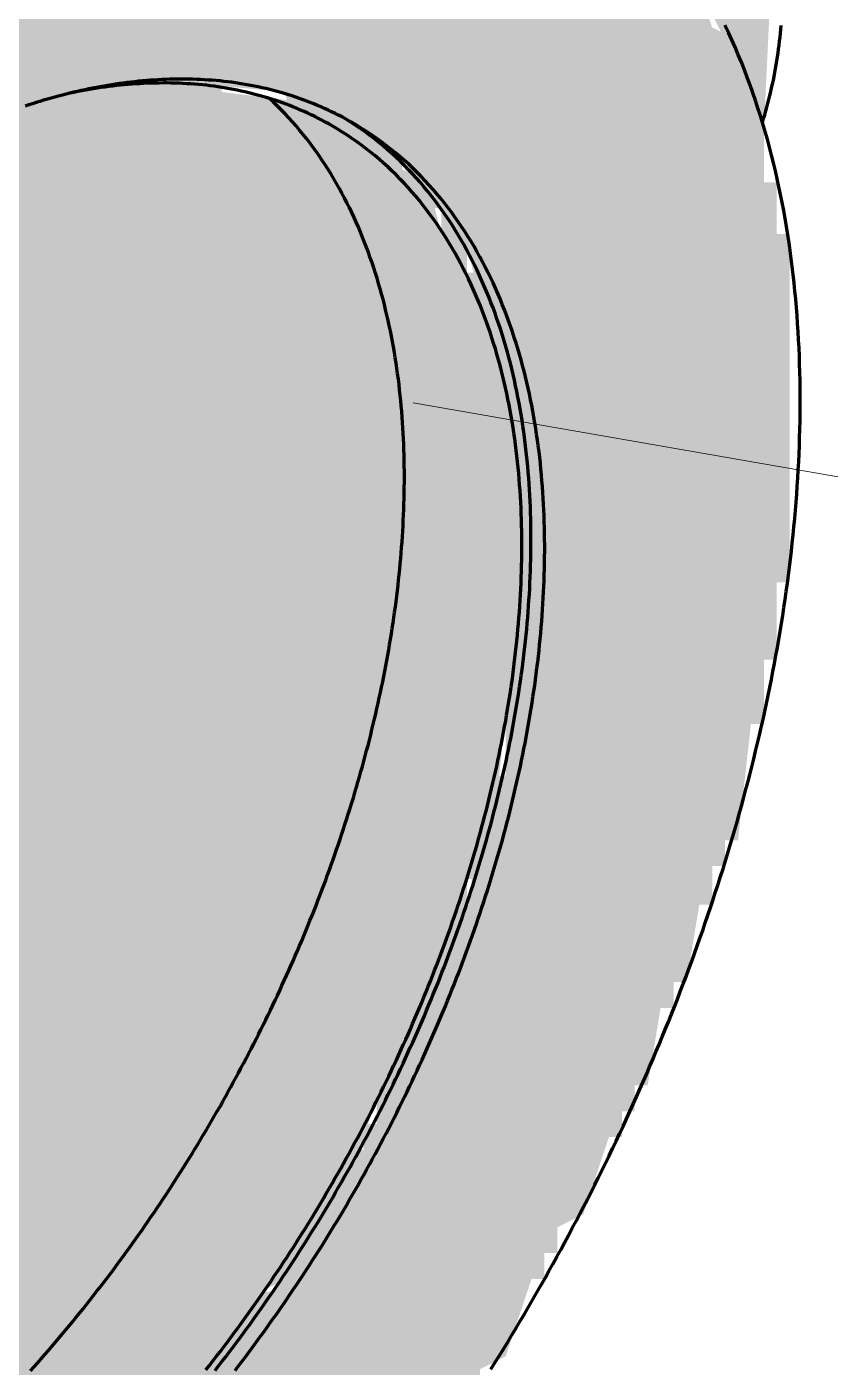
# Model space of a CAD drawing. Header units: millimetres. Extents: x 0 to 420, y 0 to 297.
# Drawn here: x 234.11 to 240.33, y 175.68 to 186.07 of the extents above; entities that cross this region are included whole.
import ezdxf

# ---------------------------------------------------------------- set-up
doc = ezdxf.new("R2010")
doc.units = ezdxf.units.MM
for name, color, linetype, lineweight in [('01-VISIBLE', 7, 'CONTINUOUS', 70), ('08-FINA', 5, 'CONTINUOUS', 18), ('13-GRAFICA', 30, 'CONTINUOUS', 18)]:
    doc.layers.add(name, color=color, linetype=linetype, lineweight=lineweight)

msp = doc.modelspace()

# ---------------------------------------------------------------- hatches: boundary and pattern name
at = {"layer": '08-FINA'}
h = msp.add_hatch(color=7, dxfattribs=at)
h.dxf.hatch_style = 1
edge = h.paths.add_edge_path()
edge.add_arc((237.1024, 183.158), 0.6, 0, 360)
at = {"layer": '13-GRAFICA', "true_color": 0x202020}
h = msp.add_hatch(color=7, dxfattribs=at)
h.dxf.hatch_style = 1
h.paths.add_polyline_path([(228.8185, 186.7682), (228.8185, 186.9682), (228.9185, 186.9682), (229.1185, 187.2682), (229.3185, 187.2682), (229.5185, 187.5682), (229.7185, 187.5682), (229.8185, 187.7682), (230.0185, 187.7682), (230.2185, 188.0682), (230.4185, 188.0682), (230.4185, 188.1682), (230.7185, 188.2682), (230.8185, 188.4682), (231.0185, 188.4682), (231.0185, 188.5682), (231.2185, 188.5682), (231.2185, 188.6682), (231.4185, 188.6682), (231.4185, 188.7682), (231.7185, 188.7682), (231.7185, 188.8682), (231.9185, 188.8682), (231.9185, 188.9682), (232.1185, 188.9682), (232.1185, 189.0682), (232.3185, 189.0682), (232.3185, 189.1682), (234.3185, 189.4682), (234.3185, 189.3682), (234.8185, 189.3682), (234.8185, 189.2682), (235.2185, 189.2682), (235.2185, 189.1682), (235.6185, 189.1682), (235.6185, 189.0682), (236.0185, 188.9682), (236.1185, 188.7682), (236.3185, 188.7682), (236.3185, 188.6682), (236.7185, 188.5682), (236.8185, 188.3682), (237.2185, 188.2682), (237.3185, 188.0682), (237.7185, 187.9682), (237.8185, 187.7682), (238.0185, 187.7682), (238.0185, 182.7682), (237.9185, 182.7682), (237.8185, 183.6682), (237.7185, 183.6682), (237.7185, 183.9682), (237.6185, 183.9682), (237.5185, 184.3682), (237.3185, 184.4682), (237.3185, 184.6682), (237.2185, 184.6682), (237.2185, 184.8682), (237.1185, 184.8682), (237.0185, 185.0682), (236.8185, 185.0682), (236.7185, 185.2682), (236.5185, 185.2682), (236.4185, 185.4682), (236.1185, 185.4682), (236.1185, 185.5682), (235.0185, 185.6682), (235.0185, 185.5682), (234.3185, 185.5682), (234.3185, 185.4682), (234.0185, 185.4682), (234.0185, 185.3682), (233.8185, 185.3682), (233.8185, 185.2682), (233.6185, 185.2682), (233.6185, 185.1682), (233.3185, 185.1682), (233.3185, 185.0682), (232.9185, 184.9682), (232.7185, 184.6682), (232.5185, 184.6682), (232.4185, 184.4682), (232.2185, 184.4682), (232.0185, 184.1682), (231.8185, 184.1682), (231.8185, 184.0682), (230.6185, 182.9682), (230.6185, 182.7682), (230.3185, 182.5682), (230.3185, 182.3682), (230.1185, 182.2682), (230.1185, 182.0682), (230.0185, 182.0682), (230.0185, 181.9682), (229.8185, 181.8682), (229.8185, 181.6682), (229.6185, 181.5682), (229.4185, 180.9682), (229.2185, 180.8682), (229.2185, 180.6682), (229.1185, 180.6682), (229.1185, 180.4682), (229.0185, 180.4682), (229.0185, 180.2682), (228.9185, 180.2682), (228.9185, 180.0682), (228.8185, 180.0682), (228.8185, 179.8682), (228.7185, 179.8682), (228.7185, 179.5682), (228.6185, 179.5682), (228.4185, 178.6682), (228.3185, 178.6682), (228.3185, 178.4682), (228.2185, 178.4682), (228.2185, 177.8682), (228.1185, 177.8682), (228.1185, 177.3682), (228.0185, 177.3682), (228.0185, 186.0254)])
h = msp.add_hatch(color=7, dxfattribs=at)
h.dxf.hatch_style = 1
h.paths.add_polyline_path([(238.2185, 187.4682), (238.4185, 187.4682), (238.5185, 187.2682), (238.7185, 187.2682), (238.7185, 187.1682), (238.9185, 187.0682), (238.9185, 186.8682), (239.1185, 186.7682), (239.2185, 186.3682), (239.3185, 186.3682), (239.4185, 186.0682), (239.6185, 185.9682), (239.7185, 185.2682), (239.8185, 185.2682), (239.8185, 184.8682), (239.9185, 184.8682), (239.9185, 184.4682), (240.0185, 184.4682), (240.0185, 181.7682), (239.9185, 181.7682), (239.9185, 181.1682), (239.8185, 181.1682), (239.8185, 180.6682), (239.7185, 180.6682), (239.6185, 179.7682), (239.5185, 179.7682), (239.5185, 179.5682), (239.4185, 179.5682), (239.4185, 179.2682), (239.3185, 179.2682), (239.2185, 178.6682), (239.1185, 178.6682), (239.1185, 178.4682), (239.0185, 178.4682), (238.9185, 177.8682), (238.8185, 177.8682), (238.8185, 177.6682), (238.7185, 177.6682), (238.7185, 177.4682), (238.6185, 177.4682), (238.4185, 176.8682), (238.2185, 176.7682), (238.2185, 176.5682), (238.1185, 176.5682), (238.1185, 176.3682), (238.0185, 176.3682), (238.0185, 181.3682), (238.0185, 182.7682), (238.0185, 187.7682)])
at = {"layer": '13-GRAFICA', "true_color": 0xffd200}
h = msp.add_hatch(color=7, dxfattribs=at)
h.dxf.hatch_style = 1
h.paths.add_polyline_path([(239.5185, 186.1682), (239.4185, 186.3682), (239.5185, 186.3682), (239.6185, 186.7682), (239.8185, 186.8682), (239.8185, 187.3682), (239.9185, 187.3682), (239.8185, 185.2682), (239.7185, 185.2682), (239.6185, 185.9682), (239.5185, 185.9682), (239.4185, 186.1682)])
at = {"layer": '13-GRAFICA', "true_color": 0xa5a8ac}
h = msp.add_hatch(color=7, dxfattribs=at)
h.dxf.hatch_style = 1
h.paths.add_polyline_path([(234.0185, 185.4682), (234.3185, 185.4682), (234.3185, 185.5682), (235.6185, 185.6682), (235.6185, 185.5682), (236.4185, 185.4682), (236.5185, 185.2682), (236.7185, 185.2682), (236.8185, 185.0682), (237.0185, 185.0682), (237.0185, 184.9682), (237.2185, 184.8682), (237.3185, 184.4682), (237.5185, 184.3682), (237.5185, 184.1682), (237.6185, 184.1682), (237.6185, 183.9682), (237.7185, 183.9682), (237.7185, 183.6682), (237.8185, 183.6682), (237.9185, 182.7682), (238.0185, 182.7682), (238.0185, 181.3682), (237.9185, 181.3682), (237.9185, 180.7682), (237.8185, 180.7682), (237.7185, 179.7682), (237.6185, 179.7682), (237.6185, 179.4682), (237.5185, 179.4682), (237.5185, 179.2682), (237.4185, 179.2682), (237.2185, 178.3682), (237.1185, 178.3682), (237.1185, 178.1682), (237.0185, 178.1682), (237.0185, 177.9682), (236.9185, 177.9682), (236.9185, 177.7682), (236.8185, 177.7682), (236.6185, 177.1682), (236.4185, 177.0682), (236.3185, 176.6682), (236.1185, 176.5682), (236.1185, 176.3682), (235.9185, 176.2682), (235.9185, 176.0682), (235.6185, 175.8682), (235.6185, 175.6682), (235.3185, 175.4682), (235.3185, 175.2682), (235.2185, 175.2682), (234.1185, 174.0682), (234.0185, 174.0682), (234.0185, 178.9682), (234.0185, 185.3682)])
at = {"layer": '13-GRAFICA', "true_color": 0x202020}
h = msp.add_hatch(color=7, dxfattribs=at)
h.dxf.hatch_style = 1
h.paths.add_polyline_path([(237.8185, 175.7682), (237.6185, 175.6682), (237.6185, 175.4682), (237.4185, 175.3682), (237.4185, 175.1682), (237.1185, 174.9682), (237.1185, 174.7682), (236.8185, 174.5682), (236.8185, 174.3682), (236.7185, 174.3682), (236.6185, 174.0682), (236.3185, 173.8682), (236.3185, 173.6682), (236.2185, 173.6682), (234.7185, 172.0682), (234.5185, 172.0682), (234.4185, 171.8682), (234.2185, 171.8682), (234.0185, 171.5682), (233.8185, 171.5682), (233.6185, 171.2682), (233.4185, 171.2682), (233.4185, 171.1682), (233.1185, 171.0682), (233.0185, 170.8682), (232.5185, 170.7682), (232.5185, 170.6682), (232.3185, 170.6682), (232.3185, 170.5682), (232.1185, 170.5682), (232.1185, 170.4682), (231.8185, 170.4682), (231.8185, 170.3682), (231.6185, 170.3682), (231.6185, 170.2682), (231.4185, 170.2682), (231.4185, 170.1682), (230.1185, 170.0682), (230.1185, 169.9682), (229.0185, 170.0682), (229.0185, 170.1682), (228.2185, 170.2682), (228.1185, 170.4682), (228.0185, 170.4682), (228.0185, 175.0682), (228.1185, 175.0682), (228.2185, 174.2682), (228.3185, 174.2682), (228.3185, 174.0682), (228.5185, 173.9682), (228.6185, 173.5682), (228.8185, 173.4682), (228.8185, 173.2682), (229.0185, 173.2682), (229.1185, 173.0682), (229.3185, 173.0682), (229.5185, 172.7682), (230.4185, 172.6682), (230.4185, 172.5682), (231.5185, 172.6682), (231.5185, 172.7682), (231.9185, 172.7682), (231.9185, 172.8682), (232.1185, 172.8682), (232.1185, 172.9682), (232.3185, 172.9682), (232.3185, 173.0682), (232.5185, 173.0682), (232.5185, 173.1682), (232.8185, 173.1682), (232.8185, 173.2682), (233.0185, 173.2682), (233.2185, 173.5682), (233.4185, 173.5682), (233.5185, 173.7682), (233.7185, 173.7682), (233.9185, 174.0682), (234.1185, 174.0682), (234.1185, 174.1682), (235.3185, 175.2682), (235.3185, 175.4682), (235.6185, 175.6682), (235.6185, 175.8682), (235.9185, 176.0682), (235.9185, 176.2682), (236.0185, 176.2682), (236.1185, 176.5682), (236.3185, 176.6682), (236.4185, 177.0682), (236.6185, 177.1682), (236.6185, 177.3682), (236.7185, 177.3682), (236.7185, 177.5682), (236.8185, 177.5682), (236.8185, 177.7682), (236.9185, 177.7682), (236.9185, 177.9682), (237.0185, 177.9682), (237.0185, 178.1682), (237.1185, 178.1682), (237.1185, 178.3682), (237.2185, 178.3682), (237.4185, 179.2682), (237.5185, 179.2682), (237.6185, 179.7682), (237.7185, 179.7682), (237.7185, 180.2682), (237.8185, 180.2682), (237.8185, 180.7682), (237.9185, 180.7682), (237.9185, 181.3682), (238.0185, 181.3682), (238.0185, 176.3682)])

# ---------------------------------------------------------------- linework, layer by layer
at = {"layer": '01-VISIBLE'}
for points in [[(237.7039, 175.6682), (237.7373, 175.7217), (237.7705, 175.7753), (237.8035, 175.829), (237.8363, 175.8829), (237.8689, 175.9368), (237.9014, 175.9909), (237.9336, 176.0451), (237.9656, 176.0994), (237.9974, 176.1539), (238.0291, 176.2084), (238.0605, 176.2631), (238.0917, 176.3179), (238.1228, 176.3728), (238.1536, 176.4278), (238.1842, 176.4829), (238.2146, 176.5381), (238.2449, 176.5935), (238.2749, 176.6489), (238.3047, 176.7045), (238.3343, 176.7602), (238.3638, 176.8159), (238.393, 176.8718), (238.422, 176.9278), (238.4508, 176.9839), (238.4794, 177.0401), (238.5078, 177.0964), (238.5359, 177.1528), (238.5639, 177.2093), (238.5917, 177.266), (238.6192, 177.3227), (238.6466, 177.3795), (238.6737, 177.4364), (238.7006, 177.4935), (238.7274, 177.5506), (238.7539, 177.6078), (238.7801, 177.6651), (238.8062, 177.7225), (238.8321, 177.7801), (238.8577, 177.8377), (238.8831, 177.8954), (238.9083, 177.9532), (238.9333, 178.0111), (238.9581, 178.0691), (238.9826, 178.1272), (239.0069, 178.1853), (239.031, 178.2436), (239.0549, 178.302), (239.0786, 178.3604), (239.102, 178.419), (239.1252, 178.4776), (239.1482, 178.5363), (239.1709, 178.5952), (239.1934, 178.6541), (239.2157, 178.713), (239.2377, 178.7721), (239.2596, 178.8313), (239.2811, 178.8905), (239.3025, 178.9499), (239.3236, 179.0093), (239.3445, 179.0688), (239.3651, 179.1284), (239.3855, 179.1881), (239.4056, 179.2478), (239.4255, 179.3077), (239.4452, 179.3676), (239.4646, 179.4276), (239.4837, 179.4877), (239.5026, 179.5478), (239.5213, 179.6081), (239.5397, 179.6684), (239.5578, 179.7288), (239.5757, 179.7892), (239.5934, 179.8498), (239.6107, 179.9104), (239.6279, 179.9711), (239.6447, 180.0319), (239.6613, 180.0927), (239.6776, 180.1536), (239.6937, 180.2146), (239.7094, 180.2756), (239.7249, 180.3368), (239.7402, 180.398), (239.7551, 180.4592), (239.7698, 180.5205), (239.7842, 180.5819), (239.7983, 180.6434), (239.8121, 180.7049), (239.8257, 180.7665), (239.8389, 180.8282), (239.8519, 180.8899), (239.8646, 180.9516), (239.8769, 181.0135), (239.889, 181.0754), (239.9008, 181.1373), (239.9122, 181.1993), (239.9234, 181.2614), (239.9342, 181.3235), (239.9448, 181.3857), (239.955, 181.4479), (239.9649, 181.5102), (239.9744, 181.5725), (239.9837, 181.6349), (239.9926, 181.6973), (240.0012, 181.7598), (240.0095, 181.8223), (240.0174, 181.8849), (240.025, 181.9475), (240.0323, 182.0101), (240.0392, 182.0728), (240.0457, 182.1355), (240.0519, 182.1983), (240.0578, 182.261), (240.0633, 182.3239), (240.0684, 182.3867), (240.0732, 182.4496), (240.0775, 182.5125), (240.0816, 182.5754), (240.0852, 182.6384), (240.0884, 182.7014), (240.0913, 182.7644), (240.0938, 182.8274), (240.0958, 182.8904), (240.0975, 182.9534), (240.0988, 183.0165), (240.0996, 183.0795), (240.1001, 183.1426), (240.1001, 183.2057), (240.0997, 183.2687), (240.0989, 183.3318), (240.0976, 183.3948), (240.0959, 183.4578), (240.0937, 183.5209), (240.0911, 183.5839), (240.0881, 183.6469), (240.0846, 183.7098), (240.0806, 183.7728), (240.0762, 183.8357), (240.0712, 183.8985), (240.0658, 183.9613), (240.0599, 184.0241), (240.0535, 184.0869), (240.0466, 184.1495), (240.0392, 184.2122), (240.0313, 184.2747), (240.0228, 184.3372), (240.0138, 184.3996), (240.0043, 184.462), (239.9942, 184.5242), (239.9836, 184.5864), (239.9725, 184.6484), (239.9607, 184.7104), (239.9484, 184.7722), (239.9356, 184.834), (239.9221, 184.8956), (239.908, 184.957), (239.8934, 185.0184), (239.8781, 185.0796), (239.8622, 185.1406), (239.8457, 185.2014), (239.8285, 185.2621), (239.8107, 185.3226), (239.7923, 185.3829), (239.7732, 185.443), (239.7534, 185.5029), (239.733, 185.5625), (239.7118, 185.622), (239.69, 185.6811), (239.6675, 185.74), (239.6443, 185.7987), (239.6203, 185.857), (239.5957, 185.915), (239.5703, 185.9728), (239.5442, 186.0302), (239.5173, 186.0872)], [(239.8076, 185.3329), (239.8166, 185.3622), (239.8253, 185.3916), (239.8338, 185.421), (239.842, 185.4506), (239.8499, 185.4802), (239.8576, 185.5098), (239.8651, 185.5396), (239.8722, 185.5694), (239.8791, 185.5993), (239.8857, 185.6292), (239.8921, 185.6592), (239.8982, 185.6892), (239.904, 185.7193), (239.9095, 185.7495), (239.9148, 185.7797), (239.9198, 185.8099), (239.9245, 185.8402), (239.9289, 185.8705), (239.933, 185.9009), (239.9369, 185.9313), (239.9405, 185.9618), (239.9438, 185.9922), (239.9468, 186.0227), (239.9495, 186.0533), (239.952, 186.0838)], [(236.6291, 185.3306), (236.6029, 185.3454), (236.5766, 185.36), (236.5501, 185.3742), (236.5234, 185.3881), (236.4966, 185.4016), (236.4696, 185.4148), (236.4424, 185.4277), (236.4151, 185.4402), (236.3876, 185.4524), (236.36, 185.4643), (236.3322, 185.4758), (236.3043, 185.4869), (236.2762, 185.4978), (236.248, 185.5082), (236.2197, 185.5184), (236.1913, 185.5282), (236.1628, 185.5376), (236.1341, 185.5467), (236.1053, 185.5555), (236.0765, 185.5639), (236.0475, 185.572), (236.0185, 185.5798), (235.9893, 185.5872), (235.9601, 185.5942), (235.9308, 185.601), (235.9014, 185.6073), (235.872, 185.6134), (235.8424, 185.6191), (235.8129, 185.6245), (235.7832, 185.6296), (235.7535, 185.6343), (235.7238, 185.6388), (235.694, 185.6429), (235.6642, 185.6466), (235.6343, 185.6501), (235.6044, 185.6532), (235.5745, 185.6561), (235.5445, 185.6586), (235.5145, 185.6608), (235.4845, 185.6627), (235.4545, 185.6643), (235.4244, 185.6656), (235.3944, 185.6666), (235.3643, 185.6673), (235.3343, 185.6677), (235.3042, 185.6679), (235.2741, 185.6677), (235.2441, 185.6672), (235.214, 185.6665), (235.184, 185.6655), (235.1539, 185.6642), (235.1239, 185.6627), (235.0939, 185.6609), (235.0639, 185.6588), (235.0339, 185.6565), (235.0039, 185.6538), (234.974, 185.651), (234.9441, 185.6479), (234.9142, 185.6445), (234.8844, 185.6409), (234.8546, 185.637), (234.8248, 185.6329), (234.795, 185.6285), (234.7653, 185.624), (234.7356, 185.6191), (234.706, 185.6141), (234.6764, 185.6088), (234.6468, 185.6033), (234.6173, 185.5976), (234.5878, 185.5916), (234.5584, 185.5854), (234.529, 185.579), (234.4997, 185.5724), (234.4704, 185.5656), (234.4412, 185.5586), (234.412, 185.5514), (234.3829, 185.5439), (234.3538, 185.5363), (234.3247, 185.5285), (234.2958, 185.5204), (234.2669, 185.5122), (234.238, 185.5038), (234.2092, 185.4952), (234.1804, 185.4864), (234.1517, 185.4774), (234.1231, 185.4683), (234.0945, 185.4589)], [(236.473, 185.3052), (236.4466, 185.3202), (236.4201, 185.3349), (236.3933, 185.3492), (236.3664, 185.3631), (236.3393, 185.3768), (236.3121, 185.39), (236.2846, 185.403), (236.257, 185.4156), (236.2293, 185.4278), (236.2014, 185.4397), (236.1733, 185.4512), (236.1451, 185.4624), (236.1168, 185.4732), (236.0883, 185.4837), (236.0597, 185.4938), (236.031, 185.5035), (236.0022, 185.5129), (235.9732, 185.522), (235.9442, 185.5307), (235.915, 185.539), (235.8857, 185.547), (235.8564, 185.5546), (235.827, 185.5619), (235.7974, 185.5689), (235.7678, 185.5755), (235.7382, 185.5817), (235.7084, 185.5876), (235.6786, 185.5932), (235.6487, 185.5984), (235.6188, 185.6033), (235.5888, 185.6079), (235.5588, 185.6121), (235.5287, 185.616), (235.4986, 185.6196), (235.4684, 185.6228), (235.4382, 185.6257), (235.408, 185.6283), (235.3778, 185.6306), (235.3475, 185.6325), (235.3172, 185.6342), (235.2869, 185.6355), (235.2566, 185.6365), (235.2263, 185.6373), (235.1959, 185.6377), (235.1656, 185.6378), (235.1353, 185.6376), (235.105, 185.6372), (235.0746, 185.6364), (235.0443, 185.6354), (235.014, 185.634), (234.9837, 185.6324), (234.9535, 185.6306), (234.9232, 185.6284), (234.893, 185.626), (234.8628, 185.6233), (234.8326, 185.6203), (234.8024, 185.6171), (234.7723, 185.6136), (234.7422, 185.6099), (234.7121, 185.6059), (234.6821, 185.6017), (234.6521, 185.5972), (234.6221, 185.5924), (234.5922, 185.5875), (234.5623, 185.5823), (234.5325, 185.5768), (234.5027, 185.5711), (234.473, 185.5652), (234.4433, 185.5591)], [(234.1358, 175.6546), (234.1638, 175.6861), (234.1917, 175.7176), (234.2195, 175.7492), (234.2472, 175.781), (234.2748, 175.8128), (234.3022, 175.8448), (234.3295, 175.8769), (234.3567, 175.909), (234.3838, 175.9413), (234.4108, 175.9737), (234.4376, 176.0061), (234.4643, 176.0387), (234.4909, 176.0713), (234.5174, 176.1041), (234.5437, 176.137), (234.57, 176.1699), (234.5961, 176.203), (234.6221, 176.2361), (234.648, 176.2694), (234.6737, 176.3027), (234.6994, 176.3361), (234.7249, 176.3696), (234.7503, 176.4032), (234.7755, 176.4369), (234.8007, 176.4707), (234.8257, 176.5046), (234.8506, 176.5386), (234.8754, 176.5726), (234.9001, 176.6068), (234.9246, 176.641), (234.9491, 176.6753), (234.9734, 176.7097), (234.9975, 176.7442), (235.0216, 176.7788), (235.0456, 176.8134), (235.0694, 176.8482), (235.0931, 176.883), (235.1167, 176.9179), (235.1401, 176.9529), (235.1635, 176.9879), (235.1867, 177.0231), (235.2098, 177.0583), (235.2327, 177.0936), (235.2556, 177.129), (235.2783, 177.1645), (235.3009, 177.2), (235.3234, 177.2356), (235.3458, 177.2713), (235.368, 177.3071), (235.3901, 177.343), (235.4121, 177.3789), (235.434, 177.4149), (235.4557, 177.451), (235.4774, 177.4871), (235.4989, 177.5233), (235.5202, 177.5596), (235.5415, 177.596), (235.5626, 177.6324), (235.5836, 177.669), (235.6045, 177.7055), (235.6252, 177.7422), (235.6458, 177.7789), (235.6663, 177.8157), (235.6867, 177.8526), (235.7069, 177.8895), (235.7271, 177.9265), (235.7471, 177.9636), (235.7669, 178.0008), (235.7867, 178.038), (235.8063, 178.0753), (235.8257, 178.1126), (235.8451, 178.15), (235.8643, 178.1875), (235.8834, 178.2251), (235.9024, 178.2627), (235.9212, 178.3004), (235.9399, 178.3381), (235.9584, 178.3759), (235.9769, 178.4138), (235.9952, 178.4517), (236.0134, 178.4897), (236.0314, 178.5278), (236.0493, 178.5659), (236.0671, 178.6041), (236.0847, 178.6423), (236.1022, 178.6807), (236.1196, 178.719), (236.1368, 178.7575), (236.1539, 178.796), (236.1709, 178.8345), (236.1877, 178.8731), (236.2044, 178.9118), (236.2209, 178.9506), (236.2374, 178.9893), (236.2536, 179.0282), (236.2698, 179.0671), (236.2857, 179.1061), (236.3016, 179.1451), (236.3173, 179.1842), (236.3329, 179.2233), (236.3483, 179.2625), (236.3636, 179.3018), (236.3787, 179.3411), (236.3937, 179.3805), (236.4085, 179.4199), (236.4232, 179.4594), (236.4378, 179.4989), (236.4522, 179.5385), (236.4664, 179.5781), (236.4806, 179.6178), (236.4945, 179.6575), (236.5083, 179.6973), (236.522, 179.7372), (236.5355, 179.7771), (236.5488, 179.817), (236.562, 179.857), (236.5751, 179.8971), (236.5879, 179.9372), (236.6007, 179.9773), (236.6132, 180.0175), (236.6256, 180.0578), (236.6379, 180.0981), (236.65, 180.1384), (236.6619, 180.1788), (236.6737, 180.2193), (236.6853, 180.2598), (236.6967, 180.3003), (236.708, 180.3409), (236.7191, 180.3815), (236.7301, 180.4222), (236.7408, 180.4629), (236.7514, 180.5037), (236.7619, 180.5445), (236.7721, 180.5854), (236.7822, 180.6263), (236.7921, 180.6672), (236.8019, 180.7082), (236.8114, 180.7492), (236.8208, 180.7903), (236.83, 180.8314), (236.839, 180.8725), (236.8479, 180.9137), (236.8565, 180.9549), (236.865, 180.9962), (236.8733, 181.0375), (236.8814, 181.0788), (236.8893, 181.1202), (236.897, 181.1616), (236.9045, 181.2031), (236.9119, 181.2445), (236.919, 181.286), (236.9259, 181.3276), (236.9327, 181.3692), (236.9392, 181.4108), (236.9455, 181.4524), (236.9517, 181.4941), (236.9576, 181.5358), (236.9633, 181.5775), (236.9688, 181.6193), (236.9741, 181.6611), (236.9792, 181.7029), (236.9841, 181.7447), (236.9888, 181.7866), (236.9932, 181.8285), (236.9974, 181.8704), (237.0014, 181.9123), (237.0052, 181.9543), (237.0087, 181.9963), (237.012, 182.0383), (237.0151, 182.0803), (237.0179, 182.1223), (237.0205, 182.1643), (237.0229, 182.2064), (237.025, 182.2485), (237.0269, 182.2905), (237.0286, 182.3326), (237.0299, 182.3747), (237.0311, 182.4168), (237.032, 182.4589), (237.0326, 182.5011), (237.033, 182.5432), (237.0331, 182.5853), (237.0329, 182.6274), (237.0325, 182.6695), (237.0318, 182.7117), (237.0308, 182.7538), (237.0295, 182.7959), (237.028, 182.838), (237.0262, 182.8801), (237.0241, 182.9221), (237.0217, 182.9642), (237.019, 183.0062), (237.016, 183.0482), (237.0127, 183.0902), (237.0091, 183.1322), (237.0052, 183.1741), (237.001, 183.216), (236.9965, 183.2579), (236.9916, 183.2998), (236.9865, 183.3416), (236.981, 183.3833), (236.9752, 183.4251), (236.969, 183.4667), (236.9625, 183.5083), (236.9557, 183.5499), (236.9485, 183.5914), (236.9409, 183.6329), (236.933, 183.6742), (236.9248, 183.7155), (236.9162, 183.7568), (236.9072, 183.7979), (236.8978, 183.839), (236.8881, 183.88), (236.878, 183.9209), (236.8675, 183.9616), (236.8566, 184.0023), (236.8453, 184.0429), (236.8336, 184.0834), (236.8215, 184.1237), (236.8089, 184.1639), (236.796, 184.204), (236.7827, 184.244), (236.7689, 184.2838), (236.7547, 184.3234), (236.74, 184.3629), (236.725, 184.4023), (236.7094, 184.4414), (236.6935, 184.4804), (236.677, 184.5192), (236.6602, 184.5578), (236.6428, 184.5962), (236.625, 184.6343), (236.6067, 184.6723), (236.588, 184.71), (236.5687, 184.7475), (236.549, 184.7847), (236.5288, 184.8216), (236.5081, 184.8583), (236.4869, 184.8947), (236.4652, 184.9309), (236.443, 184.9667), (236.4204, 185.0021), (236.3972, 185.0373), (236.3735, 185.0721), (236.3493, 185.1066), (236.3246, 185.1407), (236.2993, 185.1745), (236.2736, 185.2078), (236.2474, 185.2408), (236.2206, 185.2733), (236.1934, 185.3054), (236.1656, 185.3371), (236.1373, 185.3683), (236.1086, 185.3991), (236.0793, 185.4294), (236.0495, 185.4592), (236.0192, 185.4885), (235.9885, 185.5172)], [(235.5661, 175.658), (235.5939, 175.6936), (235.6214, 175.7293), (235.6489, 175.765), (235.6762, 175.8009), (235.7033, 175.8369), (235.7304, 175.873), (235.7573, 175.9092), (235.784, 175.9455), (235.8107, 175.9819), (235.8371, 176.0184), (235.8635, 176.055), (235.8897, 176.0917), (235.9158, 176.1285), (235.9417, 176.1654), (235.9675, 176.2024), (235.9932, 176.2395), (236.0187, 176.2766), (236.0441, 176.3139), (236.0694, 176.3513), (236.0945, 176.3887), (236.1195, 176.4262), (236.1443, 176.4639), (236.169, 176.5016), (236.1936, 176.5394), (236.218, 176.5773), (236.2423, 176.6153), (236.2665, 176.6534), (236.2905, 176.6916), (236.3144, 176.7298), (236.3381, 176.7682), (236.3617, 176.8066), (236.3852, 176.8451), (236.4085, 176.8837), (236.4317, 176.9224), (236.4547, 176.9612), (236.4776, 177), (236.5004, 177.0389), (236.523, 177.078), (236.5455, 177.1171), (236.5678, 177.1562), (236.59, 177.1955), (236.6121, 177.2348), (236.634, 177.2742), (236.6557, 177.3137), (236.6774, 177.3533), (236.6988, 177.393), (236.7202, 177.4327), (236.7414, 177.4725), (236.7624, 177.5124), (236.7833, 177.5523), (236.8041, 177.5924), (236.8247, 177.6325), (236.8451, 177.6727), (236.8655, 177.7129), (236.8856, 177.7533), (236.9057, 177.7937), (236.9255, 177.8342), (236.9453, 177.8747), (236.9648, 177.9153), (236.9843, 177.956), (237.0035, 177.9968), (237.0227, 178.0376), (237.0416, 178.0785), (237.0605, 178.1195), (237.0791, 178.1606), (237.0977, 178.2017), (237.116, 178.2429), (237.1342, 178.2841), (237.1523, 178.3255), (237.1702, 178.3669), (237.1879, 178.4083), (237.2055, 178.4498), (237.223, 178.4914), (237.2402, 178.5331), (237.2573, 178.5748), (237.2743, 178.6166), (237.2911, 178.6585), (237.3077, 178.7004), (237.3242, 178.7424), (237.3405, 178.7844), (237.3566, 178.8265), (237.3726, 178.8687), (237.3884, 178.9109), (237.4041, 178.9532), (237.4196, 178.9955), (237.4349, 179.038), (237.4501, 179.0804), (237.465, 179.123), (237.4798, 179.1656), (237.4945, 179.2082), (237.5089, 179.2509), (237.5232, 179.2937), (237.5374, 179.3365), (237.5513, 179.3794), (237.5651, 179.4224), (237.5787, 179.4654), (237.5921, 179.5084), (237.6053, 179.5515), (237.6184, 179.5947), (237.6312, 179.6379), (237.6439, 179.6812), (237.6564, 179.7245), (237.6688, 179.7679), (237.6809, 179.8113), (237.6928, 179.8548), (237.7046, 179.8984), (237.7162, 179.9419), (237.7275, 179.9856), (237.7387, 180.0293), (237.7497, 180.073), (237.7605, 180.1168), (237.7711, 180.1606), (237.7815, 180.2045), (237.7917, 180.2484), (237.8017, 180.2924), (237.8115, 180.3364), (237.821, 180.3805), (237.8304, 180.4246), (237.8396, 180.4688), (237.8486, 180.513), (237.8573, 180.5572), (237.8658, 180.6015), (237.8742, 180.6458), (237.8823, 180.6902), (237.8902, 180.7346), (237.8978, 180.779), (237.9053, 180.8235), (237.9125, 180.868), (237.9195, 180.9126), (237.9262, 180.9571), (237.9328, 181.0018), (237.9391, 181.0464), (237.9451, 181.0911), (237.951, 181.1358), (237.9565, 181.1806), (237.9619, 181.2254), (237.967, 181.2702), (237.9718, 181.315), (237.9765, 181.3599), (237.9808, 181.4047), (237.9849, 181.4496), (237.9888, 181.4946), (237.9923, 181.5395), (237.9957, 181.5845), (237.9987, 181.6295), (238.0015, 181.6745), (238.004, 181.7195), (238.0063, 181.7646), (238.0083, 181.8096), (238.01, 181.8547), (238.0114, 181.8998), (238.0125, 181.9449), (238.0133, 181.9899), (238.0139, 182.035), (238.0141, 182.0801), (238.0141, 182.1252), (238.0138, 182.1703), (238.0131, 182.2154), (238.0121, 182.2605), (238.0109, 182.3056), (238.0093, 182.3506), (238.0074, 182.3957), (238.0051, 182.4407), (238.0026, 182.4858), (237.9997, 182.5308), (237.9964, 182.5757), (237.9929, 182.6207), (237.9889, 182.6656), (237.9847, 182.7105), (237.9801, 182.7554), (237.9751, 182.8002), (237.9698, 182.845), (237.964, 182.8897), (237.958, 182.9344), (237.9515, 182.979), (237.9447, 183.0236), (237.9375, 183.0681), (237.9299, 183.1126), (237.9218, 183.157), (237.9134, 183.2013), (237.9046, 183.2455), (237.8954, 183.2896), (237.8858, 183.3337), (237.8757, 183.3776), (237.8652, 183.4215), (237.8543, 183.4653), (237.8429, 183.5089), (237.8311, 183.5524), (237.8188, 183.5958), (237.8061, 183.6391), (237.7929, 183.6822), (237.7793, 183.7252), (237.7652, 183.768), (237.7506, 183.8107), (237.7355, 183.8532), (237.7199, 183.8955), (237.7039, 183.9376), (237.6873, 183.9796), (237.6702, 184.0213), (237.6526, 184.0629), (237.6345, 184.1042), (237.6159, 184.1452), (237.5968, 184.1861), (237.5771, 184.2266), (237.5568, 184.2669), (237.5361, 184.307), (237.5148, 184.3467), (237.4929, 184.3861), (237.4705, 184.4253), (237.4475, 184.4641), (237.4239, 184.5025), (237.3998, 184.5406), (237.3751, 184.5784), (237.3499, 184.6157), (237.3241, 184.6527), (237.2977, 184.6893), (237.2707, 184.7254), (237.2432, 184.7611), (237.215, 184.7964), (237.1863, 184.8312), (237.1571, 184.8655), (237.1272, 184.8993), (237.0968, 184.9326), (237.0658, 184.9653), (237.0342, 184.9975), (237.0021, 185.0292), (236.9695, 185.0603), (236.9363, 185.0908), (236.9025, 185.1207), (236.8682, 185.15), (236.8334, 185.1786), (236.798, 185.2066), (236.7622, 185.234), (236.7258, 185.2607), (236.689, 185.2867), (236.6517, 185.312), (236.6139, 185.3366), (236.5756, 185.3605)], [(235.4947, 175.6624), (235.5224, 175.6975), (235.5499, 175.7328), (235.5773, 175.7682), (235.6046, 175.8037), (235.6317, 175.8394), (235.6587, 175.8751), (235.6856, 175.9109), (235.7123, 175.9468), (235.7389, 175.9828), (235.7654, 176.0189), (235.7917, 176.0551), (235.8179, 176.0915), (235.8439, 176.1279), (235.8699, 176.1644), (235.8956, 176.201), (235.9213, 176.2377), (235.9468, 176.2745), (235.9721, 176.3114), (235.9974, 176.3484), (236.0225, 176.3855), (236.0474, 176.4226), (236.0722, 176.4599), (236.0969, 176.4972), (236.1215, 176.5347), (236.1459, 176.5722), (236.1701, 176.6098), (236.1943, 176.6476), (236.2183, 176.6854), (236.2421, 176.7232), (236.2658, 176.7612), (236.2894, 176.7993), (236.3129, 176.8374), (236.3361, 176.8757), (236.3593, 176.914), (236.3823, 176.9524), (236.4052, 176.9909), (236.4279, 177.0294), (236.4505, 177.0681), (236.473, 177.1068), (236.4953, 177.1456), (236.5175, 177.1845), (236.5395, 177.2235), (236.5614, 177.2626), (236.5832, 177.3017), (236.6048, 177.3409), (236.6262, 177.3802), (236.6475, 177.4196), (236.6687, 177.459), (236.6897, 177.4986), (236.7106, 177.5382), (236.7314, 177.5778), (236.752, 177.6176), (236.7724, 177.6574), (236.7927, 177.6973), (236.8129, 177.7373), (236.8329, 177.7774), (236.8527, 177.8175), (236.8725, 177.8577), (236.892, 177.8979), (236.9114, 177.9383), (236.9307, 177.9787), (236.9498, 178.0192), (236.9688, 178.0597), (236.9876, 178.1004), (237.0063, 178.1411), (237.0248, 178.1818), (237.0431, 178.2227), (237.0613, 178.2636), (237.0794, 178.3046), (237.0973, 178.3456), (237.115, 178.3867), (237.1326, 178.4279), (237.15, 178.4691), (237.1673, 178.5104), (237.1844, 178.5518), (237.2014, 178.5932), (237.2181, 178.6347), (237.2348, 178.6763), (237.2513, 178.7179), (237.2676, 178.7596), (237.2837, 178.8014), (237.2997, 178.8432), (237.3155, 178.8851), (237.3312, 178.927), (237.3467, 178.9691), (237.362, 179.0111), (237.3771, 179.0533), (237.3921, 179.0954), (237.4069, 179.1377), (237.4216, 179.18), (237.436, 179.2224), (237.4503, 179.2648), (237.4645, 179.3073), (237.4784, 179.3498), (237.4922, 179.3924), (237.5058, 179.4351), (237.5192, 179.4778), (237.5325, 179.5206), (237.5455, 179.5634), (237.5584, 179.6063), (237.5711, 179.6492), (237.5837, 179.6922), (237.596, 179.7352), (237.6081, 179.7783), (237.6201, 179.8215), (237.6319, 179.8646), (237.6435, 179.9079), (237.6549, 179.9512), (237.6661, 179.9945), (237.6771, 180.0379), (237.6879, 180.0814), (237.6985, 180.1249), (237.7089, 180.1684), (237.7191, 180.212), (237.7292, 180.2557), (237.739, 180.2993), (237.7486, 180.3431), (237.758, 180.3868), (237.7672, 180.4306), (237.7762, 180.4745), (237.785, 180.5184), (237.7935, 180.5624), (237.8019, 180.6063), (237.81, 180.6504), (237.818, 180.6944), (237.8257, 180.7385), (237.8331, 180.7827), (237.8404, 180.8269), (237.8474, 180.8711), (237.8542, 180.9153), (237.8608, 180.9596), (237.8671, 181.0039), (237.8732, 181.0483), (237.8791, 181.0927), (237.8847, 181.1371), (237.8901, 181.1815), (237.8953, 181.226), (237.9002, 181.2705), (237.9048, 181.315), (237.9092, 181.3596), (237.9134, 181.4042), (237.9173, 181.4488), (237.9209, 181.4934), (237.9243, 181.5381), (237.9274, 181.5827), (237.9303, 181.6274), (237.9328, 181.6721), (237.9351, 181.7168), (237.9372, 181.7615), (237.9389, 181.8063), (237.9404, 181.851), (237.9416, 181.8958), (237.9425, 181.9405), (237.9431, 181.9853), (237.9434, 182.0301), (237.9434, 182.0749), (237.9431, 182.1196), (237.9426, 182.1644), (237.9417, 182.2092), (237.9404, 182.2539), (237.9389, 182.2987), (237.9371, 182.3434), (237.9349, 182.3881), (237.9324, 182.4328), (237.9296, 182.4775), (237.9264, 182.5222), (237.9229, 182.5668), (237.9191, 182.6114), (237.9149, 182.656), (237.9103, 182.7005), (237.9054, 182.745), (237.9002, 182.7895), (237.8946, 182.8339), (237.8886, 182.8783), (237.8822, 182.9226), (237.8754, 182.9668), (237.8683, 183.011), (237.8607, 183.0552), (237.8528, 183.0992), (237.8445, 183.1432), (237.8358, 183.1871), (237.8266, 183.231), (237.817, 183.2747), (237.8071, 183.3183), (237.7966, 183.3619), (237.7858, 183.4053), (237.7745, 183.4487), (237.7628, 183.4919), (237.7506, 183.5349), (237.738, 183.5779), (237.7249, 183.6207), (237.7113, 183.6634), (237.6973, 183.7059), (237.6828, 183.7482), (237.6678, 183.7904), (237.6523, 183.8324), (237.6363, 183.8743), (237.6198, 183.9159), (237.6028, 183.9573), (237.5853, 183.9985), (237.5673, 184.0395), (237.5487, 184.0803), (237.5297, 184.1208), (237.5101, 184.161), (237.4899, 184.201), (237.4692, 184.2407), (237.448, 184.2801), (237.4262, 184.3192), (237.4038, 184.358), (237.3809, 184.3965), (237.3575, 184.4346), (237.3334, 184.4724), (237.3088, 184.5098), (237.2837, 184.5468), (237.2579, 184.5834), (237.2316, 184.6197), (237.2047, 184.6555), (237.1772, 184.6908), (237.1492, 184.7257), (237.1206, 184.7601), (237.0914, 184.7941), (237.0616, 184.8275), (237.0312, 184.8604), (237.0003, 184.8928), (236.9689, 184.9247), (236.9368, 184.956), (236.9043, 184.9867), (236.8711, 185.0168), (236.8375, 185.0463), (236.8033, 185.0752), (236.7685, 185.1034), (236.7333, 185.1311), (236.6975, 185.158), (236.6613, 185.1843), (236.6246, 185.2099), (236.5874, 185.2348), (236.5497, 185.259), (236.5116, 185.2824), (236.473, 185.3052)], [(235.7208, 175.6593), (235.7484, 175.6953), (235.7759, 175.7314), (235.8033, 175.7676), (235.8306, 175.8039), (235.8577, 175.8404), (235.8847, 175.8769), (235.9115, 175.9135), (235.9382, 175.9502), (235.9647, 175.9871), (235.9912, 176.024), (236.0174, 176.061), (236.0436, 176.0981), (236.0696, 176.1354), (236.0954, 176.1727), (236.1212, 176.2101), (236.1467, 176.2476), (236.1722, 176.2852), (236.1975, 176.3229), (236.2227, 176.3607), (236.2477, 176.3986), (236.2726, 176.4365), (236.2973, 176.4746), (236.3219, 176.5127), (236.3464, 176.551), (236.3707, 176.5893), (236.3949, 176.6277), (236.419, 176.6663), (236.4429, 176.7049), (236.4667, 176.7435), (236.4903, 176.7823), (236.5138, 176.8212), (236.5371, 176.8601), (236.5603, 176.8991), (236.5834, 176.9382), (236.6063, 176.9774), (236.6291, 177.0167), (236.6517, 177.0561), (236.6742, 177.0955), (236.6965, 177.135), (236.7187, 177.1747), (236.7408, 177.2143), (236.7627, 177.2541), (236.7844, 177.294), (236.8061, 177.3339), (236.8275, 177.3739), (236.8489, 177.414), (236.87, 177.4541), (236.8911, 177.4944), (236.912, 177.5347), (236.9327, 177.5751), (236.9533, 177.6155), (236.9737, 177.6561), (236.994, 177.6967), (237.0142, 177.7374), (237.0342, 177.7781), (237.054, 177.819), (237.0737, 177.8599), (237.0932, 177.9009), (237.1126, 177.9419), (237.1318, 177.9831), (237.1509, 178.0243), (237.1698, 178.0655), (237.1886, 178.1069), (237.2072, 178.1483), (237.2257, 178.1898), (237.244, 178.2313), (237.2621, 178.2729), (237.2801, 178.3146), (237.298, 178.3564), (237.3156, 178.3982), (237.3331, 178.4401), (237.3505, 178.482), (237.3677, 178.5241), (237.3847, 178.5662), (237.4016, 178.6083), (237.4183, 178.6505), (237.4348, 178.6928), (237.4512, 178.7352), (237.4674, 178.7776), (237.4834, 178.82), (237.4993, 178.8626), (237.515, 178.9052), (237.5306, 178.9478), (237.5459, 178.9906), (237.5611, 179.0333), (237.5761, 179.0762), (237.591, 179.1191), (237.6057, 179.1621), (237.6202, 179.2051), (237.6345, 179.2482), (237.6487, 179.2913), (237.6626, 179.3345), (237.6764, 179.3778), (237.69, 179.4211), (237.7035, 179.4645), (237.7167, 179.5079), (237.7298, 179.5514), (237.7427, 179.5949), (237.7554, 179.6385), (237.7679, 179.6821), (237.7802, 179.7258), (237.7923, 179.7696), (237.8043, 179.8134), (237.816, 179.8572), (237.8276, 179.9012), (237.8389, 179.9451), (237.8501, 179.9891), (237.8611, 180.0332), (237.8718, 180.0773), (237.8824, 180.1214), (237.8928, 180.1656), (237.9029, 180.2099), (237.9129, 180.2542), (237.9226, 180.2985), (237.9322, 180.3429), (237.9415, 180.3874), (237.9506, 180.4318), (237.9595, 180.4764), (237.9682, 180.5209), (237.9767, 180.5655), (237.9849, 180.6102), (237.993, 180.6549), (238.0008, 180.6996), (238.0084, 180.7444), (238.0157, 180.7892), (238.0228, 180.834), (238.0297, 180.8789), (238.0364, 180.9238), (238.0428, 180.9687), (238.049, 181.0137), (238.055, 181.0587), (238.0607, 181.1038), (238.0662, 181.1488), (238.0714, 181.1939), (238.0764, 181.2391), (238.0811, 181.2842), (238.0855, 181.3294), (238.0897, 181.3746), (238.0937, 181.4198), (238.0974, 181.4651), (238.1008, 181.5104), (238.104, 181.5557), (238.1069, 181.601), (238.1095, 181.6463), (238.1118, 181.6916), (238.1139, 181.737), (238.1156, 181.7824), (238.1171, 181.8277), (238.1183, 181.8731), (238.1192, 181.9185), (238.1199, 181.9639), (238.1202, 182.0093), (238.1202, 182.0547), (238.1199, 182.1001), (238.1193, 182.1455), (238.1184, 182.1909), (238.1172, 182.2363), (238.1156, 182.2817), (238.1138, 182.327), (238.1116, 182.3724), (238.109, 182.4177), (238.1062, 182.463), (238.103, 182.5083), (238.0994, 182.5536), (238.0955, 182.5988), (238.0913, 182.644), (238.0867, 182.6892), (238.0817, 182.7343), (238.0764, 182.7794), (238.0706, 182.8245), (238.0646, 182.8694), (238.0581, 182.9144), (238.0512, 182.9593), (238.044, 183.0041), (238.0364, 183.0488), (238.0283, 183.0935), (238.0199, 183.1381), (238.011, 183.1827), (238.0017, 183.2271), (237.992, 183.2715), (237.9819, 183.3157), (237.9714, 183.3599), (237.9604, 183.4039), (237.9489, 183.4479), (237.937, 183.4917), (237.9247, 183.5354), (237.9119, 183.5789), (237.8986, 183.6224), (237.8848, 183.6656), (237.8706, 183.7087), (237.8559, 183.7517), (237.8407, 183.7945), (237.8249, 183.8371), (237.8087, 183.8795), (237.792, 183.9217), (237.7748, 183.9637), (237.757, 184.0055), (237.7388, 184.047), (237.72, 184.0884), (237.7006, 184.1294), (237.6807, 184.1703), (237.6603, 184.2108), (237.6393, 184.2511), (237.6178, 184.291), (237.5957, 184.3307), (237.573, 184.37), (237.5498, 184.4091), (237.526, 184.4477), (237.5016, 184.486), (237.4767, 184.524), (237.4511, 184.5615), (237.425, 184.5986), (237.3983, 184.6354), (237.3711, 184.6717), (237.3432, 184.7075), (237.3148, 184.7429), (237.2857, 184.7778), (237.2561, 184.8122), (237.2259, 184.8462), (237.1952, 184.8795), (237.1638, 184.9124), (237.1319, 184.9447), (237.0994, 184.9764), (237.0664, 185.0075), (237.0328, 185.0381), (236.9987, 185.068), (236.964, 185.0973), (236.9288, 185.126), (236.893, 185.154), (236.8568, 185.1813), (236.82, 185.2079), (236.7828, 185.2339), (236.745, 185.2592), (236.7068, 185.2837), (236.6682, 185.3075), (236.6291, 185.3306)]]:
    msp.add_lwpolyline(points, dxfattribs=at)
at = {"layer": '08-FINA'}
msp.add_line((279.0594, 175.8449), (237.1024, 183.158), dxfattribs=at)

doc.saveas('drawing.dxf')
